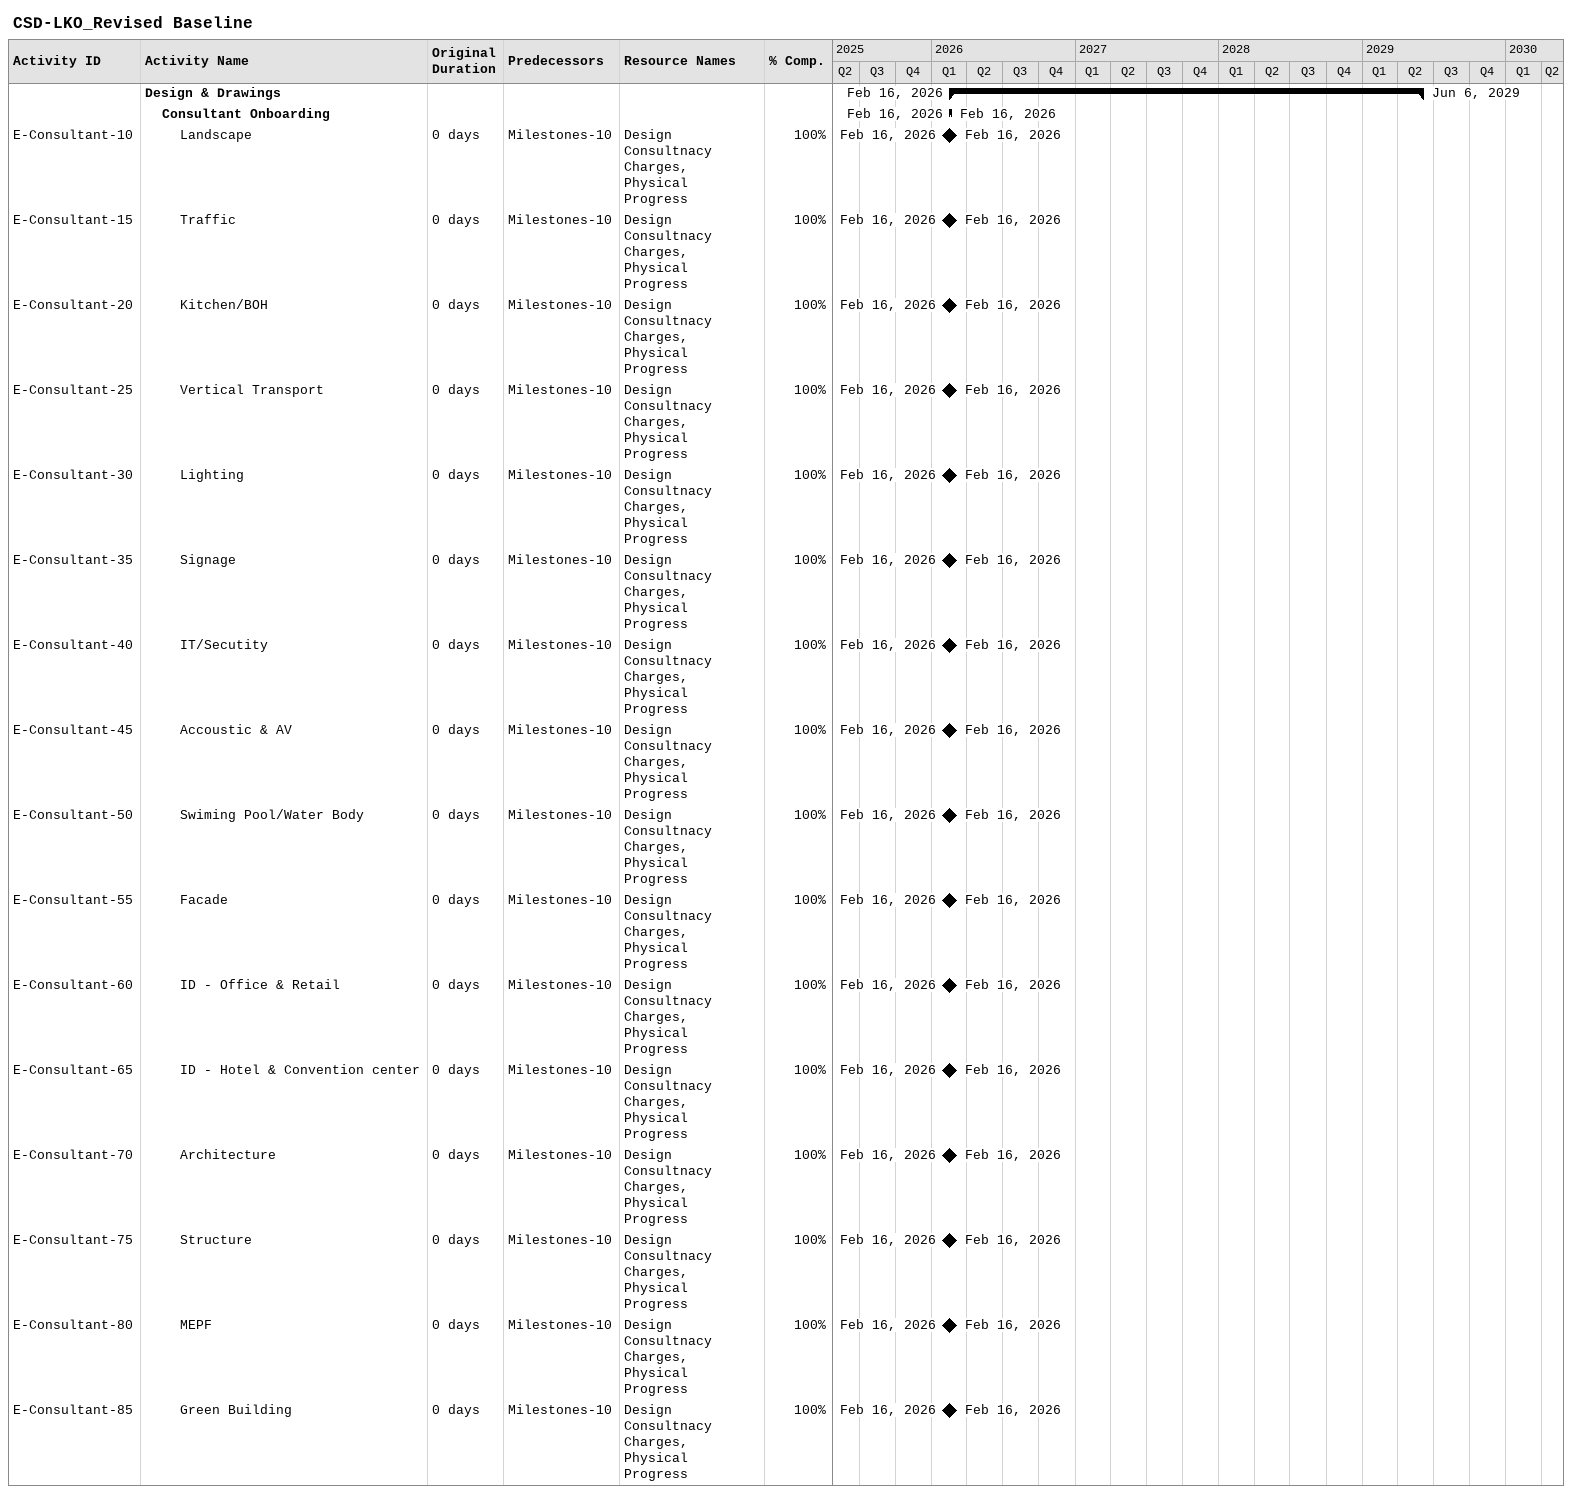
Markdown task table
CSD-LKO_Revised Baseline

| ID | Level | Task | Original duration | Start | Finish | Predecessors | Resources | % complete |
|---|---|---|---|---|---|---|---|---|
|  | 1 | **Design & Drawings** |  | 2026-02-16 | 2029-06-06 |  |  |  |
|  | 2 | **Consultant Onboarding** |  | 2026-02-16 | 2026-02-16 |  |  |  |
| E-Consultant-10 | 3 | Landscape | 0d | 2026-02-16 | 2026-02-16 | Milestones-10 | Design Consultnacy Charges, Physical Progress | 100 |
| E-Consultant-15 | 3 | Traffic | 0d | 2026-02-16 | 2026-02-16 | Milestones-10 | Design Consultnacy Charges, Physical Progress | 100 |
| E-Consultant-20 | 3 | Kitchen/BOH | 0d | 2026-02-16 | 2026-02-16 | Milestones-10 | Design Consultnacy Charges, Physical Progress | 100 |
| E-Consultant-25 | 3 | Vertical Transport | 0d | 2026-02-16 | 2026-02-16 | Milestones-10 | Design Consultnacy Charges, Physical Progress | 100 |
| E-Consultant-30 | 3 | Lighting | 0d | 2026-02-16 | 2026-02-16 | Milestones-10 | Design Consultnacy Charges, Physical Progress | 100 |
| E-Consultant-35 | 3 | Signage | 0d | 2026-02-16 | 2026-02-16 | Milestones-10 | Design Consultnacy Charges, Physical Progress | 100 |
| E-Consultant-40 | 3 | IT/Secutity | 0d | 2026-02-16 | 2026-02-16 | Milestones-10 | Design Consultnacy Charges, Physical Progress | 100 |
| E-Consultant-45 | 3 | Accoustic & AV | 0d | 2026-02-16 | 2026-02-16 | Milestones-10 | Design Consultnacy Charges, Physical Progress | 100 |
| E-Consultant-50 | 3 | Swiming Pool/Water Body | 0d | 2026-02-16 | 2026-02-16 | Milestones-10 | Design Consultnacy Charges, Physical Progress | 100 |
| E-Consultant-55 | 3 | Facade | 0d | 2026-02-16 | 2026-02-16 | Milestones-10 | Design Consultnacy Charges, Physical Progress | 100 |
| E-Consultant-60 | 3 | ID - Office & Retail | 0d | 2026-02-16 | 2026-02-16 | Milestones-10 | Design Consultnacy Charges, Physical Progress | 100 |
| E-Consultant-65 | 3 | ID - Hotel & Convention center | 0d | 2026-02-16 | 2026-02-16 | Milestones-10 | Design Consultnacy Charges, Physical Progress | 100 |
| E-Consultant-70 | 3 | Architecture | 0d | 2026-02-16 | 2026-02-16 | Milestones-10 | Design Consultnacy Charges, Physical Progress | 100 |
| E-Consultant-75 | 3 | Structure | 0d | 2026-02-16 | 2026-02-16 | Milestones-10 | Design Consultnacy Charges, Physical Progress | 100 |
| E-Consultant-80 | 3 | MEPF | 0d | 2026-02-16 | 2026-02-16 | Milestones-10 | Design Consultnacy Charges, Physical Progress | 100 |
| E-Consultant-85 | 3 | Green Building | 0d | 2026-02-16 | 2026-02-16 | Milestones-10 | Design Consultnacy Charges, Physical Progress | 100 |
